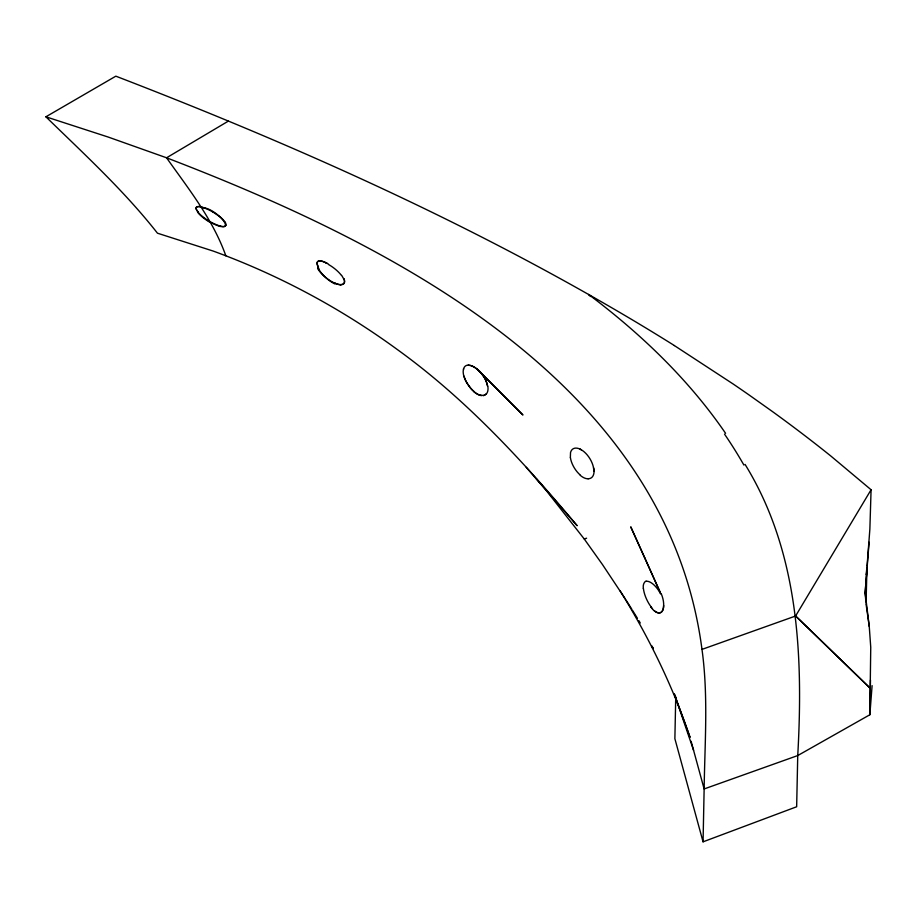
<?xml version="1.0" encoding="UTF-8"?>
<svg xmlns="http://www.w3.org/2000/svg" width="918" height="918" viewBox="0 0 918 918"><rect width="100%" height="100%" fill="white"/><g stroke="black" fill="none" stroke-linecap="round" stroke-linejoin="round"><path stroke-width="1.38" d="M674.363 345.57L733.034 383.919A705.368 281.333 33.3 0 1 748.709 394.706L771.946 411.195A603.723 240.803 33.3 0 1 830.939 456.108L871.079 489.753L869.874 529.02L867.062 566.142M675.74 696.842L674.879 738.703L703.062 841.829L796.652 806.761L797.742 755.56C803.284 656.186 798.924 551.775 745.06 464.405M703.062 841.829L704.14 788.952C704.806 742.444 708.398 695.695 701.983 649.393C666.984 382.186 391.148 243.97 166.56 157.793L108.244 137.069L45.9 116.804L115.829 76.171C293.335 144.551 467.893 222.282 631.676 319.464A858.307 342.391 33.3 0 1 674.374 345.547M866.064 602.415L866.959 568.288L865.146 592.902L865.812 601.106M869.094 542.217L865.146 592.902L869.254 626.455L870.746 647.259L869.851 714.755L797.742 755.56L704.14 788.952L691.105 741.262M872.1 685.631L869.851 714.755L870.482 680.009M866.913 567.553L866.133 574.553M468.272 365.089A18.371 8.893 52.5 0 0 463.865 368.084L463.2 370.838A20.001 9.605 53.1 0 0 463.315 373.431L463.464 374.441A19.542 9.501 52.7 0 0 463.819 376.036A18.624 8.973 52.7 0 0 467.239 383.529L470.636 388.325A16.031 7.723 52.8 0 0 479.758 395.119M463.406 369.346L463.59 368.669M871.079 489.753L795.596 616.012L701.983 649.393M487.86 386.352A19.909 10.041 52.5 0 1 486.368 393.925L483.786 395.463L479.758 395.096M486.333 393.879L484.945 395.027A17.603 8.652 54.4 0 1 483.132 395.566M228.295 121.153L166.56 157.793C188.557 188.856 212.987 219.505 225.839 255.801C286.864 279.347 344.663 311.064 397.471 349.643C465.839 398.974 523.249 461.352 577.158 525.704L536.204 478.657M526.232 467.296L546.049 490.246L584.261 539.015L586.602 538.178M588.163 478.817L587.164 478.748A17.04 8.985 59.5 0 1 580.302 475.386M340.75 284.855L339.821 284.787A17.247 6.564 42 0 1 334.531 282.87M470.647 365.467L468.295 365.146L471.473 365.72M204.129 207.847L200.916 206.986A16.478 4.395 29.5 0 1 203.555 207.675C218.335 209.683 240.929 237.475 209.958 221.754A16.65 4.223 31.1 0 1 206.584 219.7M471.141 365.616C479.655 368.979 485.76 377.378 487.584 386.203M325.741 262.789L327.118 263.432M327.106 263.432L328.506 264.154M581.404 449.831L580.176 449.177L582.643 450.635A17.029 9.214 58 0 1 593.739 469.132M212.597 211.748L219.563 216.51M654.396 610.78L654.867 611.159A16.868 7.665 68.3 0 0 663.657 605.467A17.66 9.042 66 0 0 661.212 593.659M45.9 116.804C84.364 154.281 124.24 190.829 157.46 233.195L213.251 251.084A877.424 392.594 49 0 1 225.839 255.801M476.557 368.6L522.939 414.993L481.33 373.27M590.526 296.514L588.622 294.449C640.73 333.647 688.626 379.363 725.587 433.33M480.447 372.238L484.268 377.482M650.667 606.614L651.126 607.223A17.901 7.069 64.9 0 0 652.514 608.852A17.511 6.885 64.8 0 1 651.114 607.257M584.261 539.015L602.449 564.524L625.261 598.857M341.703 275.434L343.642 278.785M317.674 266.794L318.867 268.882M625.984 599.982L631.745 609.104M632.456 610.263L637.448 618.33M638.871 620.671L640.282 623.001M620.178 590.962C648.739 637.035 672.699 685.998 690.049 737.395L674.317 693.893L693.572 750.281M653.203 648.464L651.895 646.031L653.214 648.578M866.03 603.837L869.254 626.455M570.353 457.657L570.526 452.574A17.212 9.134 57.2 0 1 580.187 449.166M593.797 469.167L593.9 470.59M643.243 588.404L643.266 585.936A17.121 7.872 61 0 1 644.08 583.079L644.78 582.023A17.052 7.918 60 0 1 646.088 581.128M484.325 377.482A18.865 9.673 52 0 1 487.515 385.64M481.743 395.635A16.054 7.814 53.6 0 1 474.204 391.997M474.239 391.734A17.591 8.319 52.5 0 1 464.038 376.128M651.172 606.982A17.385 6.724 64.5 0 1 643.426 588.553M646.146 581.255A17.109 7.952 60.8 0 1 660.604 593.889M663.645 605.455A16.868 7.654 68.4 0 1 654.878 611.262M654.419 610.975A17.465 7.126 65.7 0 1 652.503 609.104M594.084 470.704A17.304 9.306 58.9 0 1 588.14 478.76M580.371 475.157A17.075 8.721 58 0 1 570.422 457.692M593.521 467.687A17.465 9.524 58.3 0 1 593.877 471.232M318.523 267.195A17.499 5.623 40.3 0 1 327.083 263.363M318.213 267.046A17.488 5.749 39.6 0 1 325.649 262.617M328.587 264.556A16.811 5.864 38 0 1 341.416 275.366M343.952 278.923A17.281 6.61 38.2 0 1 335.437 283.398A17.281 6.61 38.2 0 1 317.605 268.458M335.013 283.983A16.949 6.334 41.8 0 1 318.5 268.744M204.221 207.961A15.79 4.303 29.8 0 1 212.563 211.817M219.7 216.522A19.232 5.634 29.9 0 1 224.635 221.663M224.864 221.743A20.185 5.795 30.3 0 1 225.931 225.3M225.805 225.231A18.131 5.072 31.7 0 1 220.297 226.333M220.469 226.505A15.916 4.429 31.8 0 1 209.935 221.835M209.74 222.19A17.935 5.072 30.8 0 1 197.542 212.058M200.376 206.711A19.14 4.946 30.5 0 0 198.46 212.379A18.865 4.888 30.5 0 1 200.64 206.745M206.757 219.643A18.498 4.556 31.2 0 1 198.024 212.242M344.055 278.98A17.706 6.678 38.7 0 1 340.578 284.649M724.52 434.122A377.114 316.033 61 0 1 743.913 465.07M471.508 365.834A16.031 7.757 51.5 0 1 480.389 372.329M800.439 620.557L795.596 616.012L870.298 688.339L800.439 620.557M644.562 557.398L630.735 526.829L660.49 593.028L644.562 557.398"/></g></svg>
